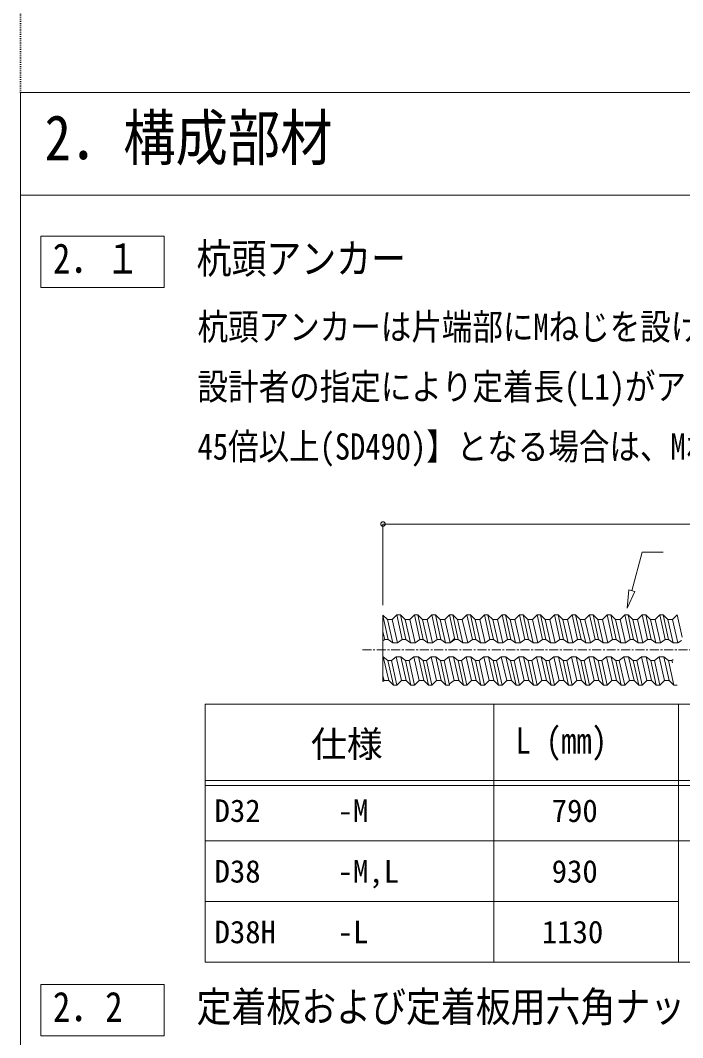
# Model space of a CAD drawing. Units: millimetres, scale not verified. Extents: x -29700 to 29700, y -21000 to 21000.
# Drawn here: x 900 to 7354, y -10259 to -346 of the extents above; entities that cross this region are included whole.
import ezdxf
from ezdxf.enums import TextEntityAlignment as Align

# ---------------------------------------------------------------- set-up
doc = ezdxf.new("R2010")
doc.units = ezdxf.units.MM
doc.header["$LTSCALE"] = 70
doc.linetypes.add('USER1', pattern=[0.26, 0.01, -0.25])
doc.linetypes.add('USER2', pattern=[2, 1.25, -0.25, 0.25, -0.25])
doc.layers.add('0-1_01_TITLE', color=7, linetype='Continuous')
doc.layers.add('0-4_02_TEXT', color=7, linetype='Continuous')
for name, color, linetype, lineweight in [('0-2_07_DOT', 4, 'USER1', 18), ('0-5_05_SUNPOU', 3, 'Continuous', 18), ('0-6_03_ZU', 2, 'Continuous', 18), ('0-7_06_HYOU', 7, 'Continuous', 5), ('0-8_00_WAKU', 9, 'Continuous', 18), ('0-9_08_CENTER', 1, 'USER2', 18), ('0-A_09_KAKOMI', 7, 'Continuous', 5)]:
    doc.layers.add(name, color=color, linetype=linetype, lineweight=lineweight)
doc.styles.add('ＭＳ ゴシック', font='')
doc.styles.get('ＭＳ ゴシック').set_extended_font_data('MS Gothic')

msp = doc.modelspace()

# ---------------------------------------------------------------- linework, layer by layer
at = {"layer": '0-2_07_DOT'}
msp.add_line((900, -1050), (900, 15550), dxfattribs=at)
at = {"layer": '0-5_05_SUNPOU'}
for p, q in [((4433.26, -6044.43), (4433.26, -5254.57)), ((4433.26, -5254.57), (10858.95, -5254.57))]:
    msp.add_line(p, q, dxfattribs=at)
msp.add_lwpolyline([(6858.89, -5903.89), (6959.7, -5529.29), (7162.68, -5529.29)], dxfattribs=at)
msp.add_lwpolyline([(6886.25, -5911.33), (6812.79, -6072.82), (6829.91, -5896.23)], close=True, dxfattribs=at)
msp.add_circle((4433.26, -5254.57), 21.88, dxfattribs=at)
at = {"layer": '0-6_03_ZU'}
for p, q in [((4433.26, -6140.89), (4477.8, -6185.43)), ((4433.26, -6140.89), (4433.26, -6787.85)), ((4433.26, -6144.43), (4484.72, -6378.98)), ((4568.88, -6139.89), (4523.34, -6185.43)), ((4603.04, -6139.89), (4568.88, -6139.89)), ((4568.88, -6139.89), (4621.34, -6378.98)), ((4603.04, -6139.89), (4648.58, -6185.43)), ((4603.04, -6139.89), (4655.5, -6378.98)), ((4739.66, -6139.89), (4694.12, -6185.43)), ((4773.81, -6139.89), (4739.66, -6139.89)), ((4739.66, -6139.89), (4792.12, -6378.98)), ((4773.81, -6139.89), (4819.35, -6185.43)), ((4773.81, -6139.89), (4826.27, -6378.98)), ((4910.43, -6139.89), (4864.89, -6185.43)), ((4944.59, -6139.89), (4910.43, -6139.89)), ((4910.43, -6139.89), (4962.89, -6378.98)), ((4944.59, -6139.89), (4990.13, -6185.43)), ((4944.59, -6139.89), (4997.05, -6378.98)), ((5081.21, -6139.89), (5035.67, -6185.43)), ((5081.11, -6139.89), (5133.57, -6378.97)), ((5115.18, -6139.89), (5160.72, -6185.43)), ((5115.18, -6139.89), (5167.73, -6378.97)), ((5251.89, -6139.89), (5304.35, -6378.97)), ((5286.04, -6139.89), (5331.49, -6185.43)), ((5286.04, -6139.89), (5338.5, -6378.97)), ((5422.66, -6139.89), (5475.12, -6378.97)), ((5456.82, -6139.89), (5502.36, -6185.43)), ((5456.82, -6139.89), (5509.28, -6378.97)), ((5593.44, -6139.89), (5645.9, -6378.97)), ((5627.59, -6139.89), (5673.13, -6185.43)), ((5627.59, -6139.89), (5680.05, -6378.97)), ((5764.21, -6139.89), (5816.67, -6378.97)), ((5798.37, -6139.89), (5843.91, -6185.43)), ((5798.37, -6139.89), (5850.83, -6378.97)), ((5934.99, -6139.89), (5987.45, -6378.97)), ((5969.14, -6139.89), (6014.68, -6185.43)), ((5969.14, -6139.89), (6021.6, -6378.97)), ((6105.76, -6139.89), (6158.22, -6378.97)), ((6139.92, -6139.89), (6185.46, -6185.43)), ((6139.92, -6139.89), (6192.38, -6378.97)), ((6276.54, -6139.89), (6329, -6378.97)), ((6310.69, -6139.89), (6356.23, -6185.43)), ((6310.69, -6139.89), (6363.15, -6378.97)), ((6447.31, -6139.89), (6499.77, -6378.97)), ((6481.47, -6139.89), (6527.01, -6185.43)), ((6481.47, -6139.89), (6533.93, -6378.97)), ((6618.09, -6139.89), (6670.55, -6378.97)), ((6652.24, -6139.89), (6697.78, -6185.43)), ((6652.24, -6139.89), (6704.7, -6378.97)), ((6788.86, -6139.89), (6841.32, -6378.97)), ((6823.02, -6139.89), (6868.56, -6185.43)), ((6823.02, -6139.89), (6875.48, -6378.97)), ((6959.64, -6139.89), (7012.1, -6378.97)), ((6993.79, -6139.89), (7039.33, -6185.43)), ((6993.79, -6139.89), (7046.25, -6378.97)), ((7130.41, -6139.89), (7182.87, -6378.97)), ((7164.57, -6139.89), (7210.02, -6185.43)), ((7164.57, -6139.89), (7217.03, -6378.97)), ((7301.19, -6139.89), (7255.65, -6185.43)), ((7301.19, -6139.89), (7348.63, -6356.1)), ((4477.71, -6185.43), (4523.34, -6185.43)), ((4477.8, -6185.43), (4530.26, -6413.13)), ((4523.34, -6185.43), (4575.8, -6413.13)), ((4648.48, -6185.43), (4694.12, -6185.43)), ((4648.58, -6185.43), (4701.04, -6413.13)), ((4694.12, -6185.43), (4746.58, -6413.13)), ((4819.35, -6185.43), (4871.81, -6413.13)), ((4819.35, -6185.43), (4864.89, -6185.43)), ((4864.89, -6185.43), (4917.35, -6413.13)), ((4989.94, -6185.43), (5042.49, -6413.13)), ((4989.94, -6185.43), (5035.57, -6185.43)), ((4990.13, -6185.43), (5042.59, -6413.13)), ((4990.13, -6185.43), (5035.67, -6185.43)), ((5035.57, -6185.43), (5088.03, -6413.13)), ((5035.67, -6185.43), (5088.13, -6413.13)), ((5160.72, -6185.43), (5206.35, -6185.43)), ((5160.72, -6185.43), (5213.27, -6413.13)), ((5206.35, -6185.43), (5258.81, -6413.13)), ((5331.49, -6185.43), (5384.04, -6413.13)), ((5331.49, -6185.43), (5377.12, -6185.43)), ((5377.12, -6185.43), (5429.58, -6413.13)), ((5502.36, -6185.43), (5554.82, -6413.13)), ((5502.36, -6185.43), (5547.9, -6185.43)), ((5547.9, -6185.43), (5600.36, -6413.13)), ((5673.04, -6185.43), (5718.67, -6185.43)), ((5673.13, -6185.43), (5725.59, -6413.13)), ((5718.67, -6185.43), (5771.13, -6413.13)), ((5843.82, -6185.43), (5889.45, -6185.43)), ((5843.91, -6185.43), (5896.37, -6413.13)), ((5889.45, -6185.43), (5941.91, -6413.13)), ((6014.68, -6185.43), (6067.14, -6413.13)), ((6014.68, -6185.43), (6060.22, -6185.43)), ((6060.22, -6185.43), (6112.68, -6413.13)), ((6185.46, -6185.43), (6237.92, -6413.13)), ((6185.46, -6185.43), (6231, -6185.43)), ((6231, -6185.43), (6283.46, -6413.13)), ((6356.23, -6185.43), (6408.69, -6413.13)), ((6356.23, -6185.43), (6401.77, -6185.43)), ((6401.77, -6185.43), (6454.23, -6413.13)), ((6527.01, -6185.43), (6579.47, -6413.13)), ((6527.01, -6185.43), (6572.55, -6185.43)), ((6572.55, -6185.43), (6625.01, -6413.13)), ((6697.78, -6185.43), (6750.24, -6413.13)), ((6697.78, -6185.43), (6743.32, -6185.43)), ((6743.32, -6185.43), (6795.78, -6413.13)), ((6868.56, -6185.43), (6921.02, -6413.13)), ((6868.56, -6185.43), (6914.1, -6185.43)), ((6914.1, -6185.43), (6966.56, -6413.13)), ((7039.33, -6185.43), (7091.79, -6413.13)), ((7039.33, -6185.43), (7084.87, -6185.43)), ((7084.87, -6185.43), (7137.33, -6413.13)), ((7210.02, -6185.43), (7262.57, -6413.13)), ((7210.02, -6185.43), (7255.65, -6185.43)), ((7255.65, -6185.43), (7308.11, -6413.13)), ((4433.26, -6300.08), (4450.57, -6378.98)), ((4433.26, -6391.96), (4450.57, -6378.98)), ((4450.57, -6378.98), (4484.72, -6378.98)), ((4530.26, -6413.13), (4484.72, -6378.98)), ((4530.26, -6413.13), (4575.8, -6413.13)), ((4575.8, -6413.13), (4621.34, -6378.98)), ((4621.34, -6378.98), (4655.5, -6378.98)), ((4701.04, -6413.13), (4655.5, -6378.98)), ((4701.04, -6413.13), (4746.58, -6413.13)), ((4746.58, -6413.13), (4792.12, -6378.98)), ((4792.12, -6378.98), (4826.27, -6378.98)), ((4871.81, -6413.13), (4826.27, -6378.98)), ((4871.81, -6413.13), (4917.35, -6413.13)), ((4917.35, -6413.13), (4962.89, -6378.98)), ((4962.89, -6378.98), (4997.05, -6378.98)), ((5042.59, -6413.13), (4997.05, -6378.98)), ((5042.49, -6413.13), (5088.03, -6413.13)), ((5042.59, -6413.13), (5088.13, -6413.13)), ((5088.03, -6413.13), (5133.57, -6378.97)), ((5133.67, -6367.59), (5088.13, -6413.13)), ((5133.57, -6378.97), (5167.73, -6378.97)), ((5213.27, -6413.13), (5167.73, -6378.97)), ((5213.27, -6413.13), (5258.81, -6413.13)), ((5258.81, -6413.13), (5304.35, -6378.97)), ((5304.35, -6378.97), (5338.5, -6378.97)), ((5384.04, -6413.13), (5338.5, -6378.97)), ((5384.04, -6413.13), (5429.58, -6413.13)), ((5429.58, -6413.13), (5475.12, -6378.97)), ((5475.12, -6378.97), (5509.28, -6378.97)), ((5554.82, -6413.13), (5509.28, -6378.97)), ((5554.82, -6413.13), (5600.36, -6413.13)), ((5600.36, -6413.13), (5645.9, -6378.97)), ((5645.9, -6378.97), (5680.05, -6378.97)), ((5725.59, -6413.13), (5680.05, -6378.97)), ((5725.59, -6413.13), (5771.13, -6413.13)), ((5771.13, -6413.13), (5816.67, -6378.97)), ((5816.67, -6378.97), (5850.83, -6378.97)), ((5896.37, -6413.13), (5850.83, -6378.97)), ((5896.37, -6413.13), (5941.91, -6413.13)), ((5941.91, -6413.13), (5987.45, -6378.97)), ((5987.45, -6378.97), (6021.6, -6378.97)), ((6067.14, -6413.13), (6021.6, -6378.97)), ((6067.14, -6413.13), (6112.68, -6413.13)), ((6112.68, -6413.13), (6158.22, -6378.97)), ((6158.22, -6378.97), (6192.38, -6378.97)), ((6237.92, -6413.13), (6192.38, -6378.97)), ((6237.92, -6413.13), (6283.46, -6413.13)), ((6283.46, -6413.13), (6329, -6378.97)), ((6329, -6378.97), (6363.15, -6378.97)), ((6408.69, -6413.13), (6363.15, -6378.97)), ((6408.69, -6413.13), (6454.23, -6413.13)), ((6454.23, -6413.13), (6499.77, -6378.97)), ((6499.77, -6378.97), (6533.93, -6378.97)), ((6579.47, -6413.13), (6533.93, -6378.97)), ((6579.47, -6413.13), (6625.01, -6413.13)), ((6625.01, -6413.13), (6670.55, -6378.97)), ((6670.55, -6378.97), (6704.7, -6378.97)), ((6750.24, -6413.13), (6704.7, -6378.97)), ((6750.24, -6413.13), (6795.78, -6413.13)), ((6795.78, -6413.13), (6841.32, -6378.97)), ((6841.32, -6378.97), (6875.48, -6378.97)), ((6921.02, -6413.13), (6875.48, -6378.97)), ((6921.02, -6413.13), (6966.56, -6413.13)), ((6966.56, -6413.13), (7012.1, -6378.97)), ((7012.1, -6378.97), (7046.25, -6378.97)), ((7091.79, -6413.13), (7046.25, -6378.97)), ((7091.79, -6413.13), (7137.33, -6413.13)), ((7137.33, -6413.13), (7182.87, -6378.97)), ((7182.87, -6378.97), (7217.03, -6378.97)), ((7262.57, -6413.13), (7217.03, -6378.97)), ((7262.57, -6413.13), (7308.11, -6413.13)), ((7308.11, -6413.13), (7342.02, -6387.69)), ((4433.26, -6549.75), (4436.63, -6549.75)), ((4436.63, -6549.75), (4489.19, -6777.46)), ((4436.63, -6549.75), (4482.17, -6583.91)), ((4482.17, -6583.91), (4534.73, -6822.99)), ((4482.17, -6583.91), (4516.33, -6583.91)), ((4561.87, -6549.75), (4516.33, -6583.91)), ((4516.33, -6583.91), (4568.88, -6822.99)), ((4561.87, -6549.75), (4614.42, -6777.46)), ((4561.87, -6549.75), (4607.41, -6549.75)), ((4607.41, -6549.75), (4659.96, -6777.46)), ((4607.41, -6549.75), (4652.95, -6583.91)), ((4652.95, -6583.91), (4705.5, -6822.99)), ((4652.95, -6583.91), (4687.1, -6583.91)), ((4732.64, -6549.75), (4687.1, -6583.91)), ((4687.1, -6583.91), (4739.66, -6822.99)), ((4732.64, -6549.75), (4785.2, -6777.46)), ((4732.64, -6549.75), (4778.18, -6549.75)), ((4778.18, -6549.75), (4830.74, -6777.46)), ((4778.18, -6549.75), (4823.72, -6583.91)), ((4823.72, -6583.91), (4876.28, -6822.99)), ((4823.72, -6583.91), (4857.88, -6583.91)), ((4903.42, -6549.75), (4857.88, -6583.91)), ((4857.88, -6583.91), (4910.43, -6822.99)), ((4903.42, -6549.75), (4955.97, -6777.46)), ((4903.42, -6549.75), (4948.96, -6549.75)), ((4948.96, -6549.75), (5001.51, -6777.46)), ((4948.96, -6549.75), (4994.5, -6583.91)), ((4994.5, -6583.91), (5028.65, -6583.91)), ((5074.19, -6549.75), (5028.65, -6583.91)), ((5028.65, -6583.91), (5081.21, -6822.99)), ((5074.1, -6549.75), (5126.65, -6777.45)), ((5074.1, -6549.75), (5119.64, -6549.75)), ((5119.64, -6549.75), (5165.18, -6583.9)), ((5119.64, -6549.75), (5172.19, -6777.45)), ((5165.18, -6583.9), (5217.73, -6822.99)), ((5165.18, -6583.9), (5199.33, -6583.9)), ((5244.87, -6549.75), (5199.33, -6583.9)), ((5199.33, -6583.9), (5251.79, -6822.99)), ((5244.87, -6549.75), (5297.43, -6777.45)), ((5244.87, -6549.75), (5290.41, -6549.75)), ((5290.41, -6549.75), (5335.95, -6583.9)), ((5290.41, -6549.75), (5342.97, -6777.45)), ((5335.95, -6583.9), (5388.51, -6822.99)), ((5335.95, -6583.9), (5370.11, -6583.9)), ((5415.65, -6549.75), (5370.11, -6583.9)), ((5370.11, -6583.9), (5422.57, -6822.99)), ((5415.65, -6549.75), (5468.2, -6777.45)), ((5415.65, -6549.75), (5461.19, -6549.75)), ((5461.19, -6549.75), (5506.73, -6583.9)), ((5461.19, -6549.75), (5513.74, -6777.45)), ((5506.73, -6583.9), (5559.28, -6822.99)), ((5506.73, -6583.9), (5540.88, -6583.9)), ((5586.42, -6549.75), (5540.88, -6583.9)), ((5540.88, -6583.9), (5593.44, -6822.99)), ((5586.42, -6549.75), (5638.98, -6777.45)), ((5586.42, -6549.75), (5631.96, -6549.75)), ((5631.96, -6549.75), (5677.5, -6583.9)), ((5631.96, -6549.75), (5684.52, -6777.45)), ((5677.5, -6583.9), (5730.06, -6822.99)), ((5677.5, -6583.9), (5711.66, -6583.9)), ((5757.2, -6549.75), (5711.66, -6583.9)), ((5711.66, -6583.9), (5764.21, -6822.99)), ((5757.2, -6549.75), (5809.75, -6777.45)), ((5757.2, -6549.75), (5802.74, -6549.75)), ((5802.74, -6549.75), (5848.28, -6583.9)), ((5802.74, -6549.75), (5855.29, -6777.45)), ((5848.28, -6583.9), (5900.83, -6822.99)), ((5848.28, -6583.9), (5882.43, -6583.9)), ((5927.97, -6549.75), (5882.43, -6583.9)), ((5882.43, -6583.9), (5934.99, -6822.99)), ((5927.97, -6549.75), (5980.53, -6777.45)), ((5927.97, -6549.75), (5973.51, -6549.75)), ((5973.51, -6549.75), (6019.05, -6583.9)), ((5973.51, -6549.75), (6026.07, -6777.45)), ((6019.05, -6583.9), (6071.61, -6822.99)), ((6019.05, -6583.9), (6053.21, -6583.9)), ((6098.75, -6549.75), (6053.21, -6583.9)), ((6053.21, -6583.9), (6105.76, -6822.99)), ((6098.75, -6549.75), (6151.3, -6777.45)), ((6098.75, -6549.75), (6144.29, -6549.75)), ((6144.29, -6549.75), (6189.83, -6583.9)), ((6144.29, -6549.75), (6196.84, -6777.45)), ((6189.83, -6583.9), (6242.38, -6822.99)), ((6189.83, -6583.9), (6223.98, -6583.9)), ((6269.52, -6549.75), (6223.98, -6583.9)), ((6223.98, -6583.9), (6276.54, -6822.99)), ((6269.52, -6549.75), (6322.08, -6777.45)), ((6269.52, -6549.75), (6315.06, -6549.75)), ((6315.06, -6549.75), (6360.6, -6583.9)), ((6315.06, -6549.75), (6367.62, -6777.45)), ((6360.6, -6583.9), (6413.16, -6822.99)), ((6360.6, -6583.9), (6394.76, -6583.9)), ((6440.3, -6549.75), (6394.76, -6583.9)), ((6394.76, -6583.9), (6447.31, -6822.99)), ((6440.3, -6549.75), (6492.85, -6777.45)), ((6440.3, -6549.75), (6485.84, -6549.75)), ((6485.84, -6549.75), (6531.38, -6583.9)), ((6485.84, -6549.75), (6538.39, -6777.45)), ((6531.38, -6583.9), (6583.93, -6822.99)), ((6531.38, -6583.9), (6565.53, -6583.9)), ((6611.07, -6549.75), (6565.53, -6583.9)), ((6565.53, -6583.9), (6618.09, -6822.99)), ((6611.07, -6549.75), (6663.63, -6777.45)), ((6611.07, -6549.75), (6656.61, -6549.75)), ((6656.61, -6549.75), (6702.15, -6583.9)), ((6656.61, -6549.75), (6709.17, -6777.45)), ((6702.15, -6583.9), (6754.71, -6822.99)), ((6702.15, -6583.9), (6736.31, -6583.9)), ((6781.85, -6549.75), (6736.31, -6583.9)), ((6736.31, -6583.9), (6788.86, -6822.99)), ((6781.85, -6549.75), (6834.4, -6777.45)), ((6781.85, -6549.75), (6827.39, -6549.75)), ((6827.39, -6549.75), (6872.93, -6583.9)), ((6827.39, -6549.75), (6879.94, -6777.45)), ((6872.93, -6583.9), (6925.48, -6822.99)), ((6872.93, -6583.9), (6907.08, -6583.9)), ((6952.62, -6549.75), (6907.08, -6583.9)), ((6907.08, -6583.9), (6959.64, -6822.99)), ((6952.62, -6549.75), (7005.18, -6777.45)), ((6952.62, -6549.75), (6998.16, -6549.75)), ((6998.16, -6549.75), (7043.7, -6583.9)), ((6998.16, -6549.75), (7050.72, -6777.45)), ((7043.7, -6583.9), (7096.26, -6822.99)), ((7043.7, -6583.9), (7077.86, -6583.9)), ((7123.4, -6549.75), (7077.86, -6583.9)), ((7077.86, -6583.9), (7130.41, -6822.99)), ((7123.4, -6549.75), (7175.95, -6777.45)), ((7123.4, -6549.75), (7168.94, -6549.75)), ((7168.94, -6549.75), (7214.48, -6583.9)), ((7168.94, -6549.75), (7221.49, -6777.45)), ((7214.48, -6583.9), (7267.03, -6822.99)), ((7214.48, -6583.9), (7248.63, -6583.9)), ((7260.37, -6575.1), (7248.63, -6583.9)), ((7248.63, -6583.9), (7253.71, -6607)), ((4433.26, -6732.44), (4443.65, -6777.46)), ((4433.26, -6787.85), (4443.65, -6777.46)), ((4443.65, -6777.46), (4489.19, -6777.46)), ((4568.88, -6822.99), (4614.42, -6777.46)), ((4614.42, -6777.46), (4659.96, -6777.46)), ((4739.66, -6822.99), (4785.2, -6777.46)), ((4785.2, -6777.46), (4830.74, -6777.46)), ((4910.43, -6822.99), (4955.97, -6777.46)), ((4955.97, -6777.46), (5001.51, -6777.46)), ((5081.21, -6822.99), (5047.05, -6822.99)), ((5126.65, -6777.45), (5081.11, -6811.61)), ((5172.19, -6777.45), (5126.65, -6777.45)), ((5251.79, -6822.99), (5297.43, -6777.45)), ((5297.43, -6777.45), (5342.97, -6777.45)), ((5422.57, -6822.99), (5468.2, -6777.45)), ((5468.2, -6777.45), (5513.74, -6777.45)), ((5593.44, -6822.99), (5638.98, -6777.45)), ((5638.98, -6777.45), (5684.52, -6777.45)), ((5764.21, -6822.99), (5809.75, -6777.45)), ((5809.75, -6777.45), (5855.29, -6777.45)), ((5934.99, -6822.99), (5980.53, -6777.45)), ((5980.53, -6777.45), (6026.07, -6777.45)), ((6105.76, -6822.99), (6151.3, -6777.45)), ((6151.3, -6777.45), (6196.84, -6777.45)), ((6276.54, -6822.99), (6322.08, -6777.45)), ((6322.08, -6777.45), (6367.62, -6777.45)), ((6447.31, -6822.99), (6492.85, -6777.45)), ((6492.85, -6777.45), (6538.39, -6777.45)), ((6618.09, -6822.99), (6663.63, -6777.45)), ((6663.63, -6777.45), (6709.17, -6777.45)), ((6788.86, -6822.99), (6834.4, -6777.45)), ((6834.4, -6777.45), (6879.94, -6777.45)), ((6959.64, -6822.99), (7005.18, -6777.45)), ((7005.18, -6777.45), (7050.72, -6777.45)), ((7130.41, -6822.99), (7175.95, -6777.45)), ((7175.95, -6777.45), (7221.49, -6777.45))]:
    msp.add_line(p, q, dxfattribs=at)
for points in [[(5115.18, -6139.89), (5081.11, -6139.89), (5035.57, -6185.43)], [(5286.04, -6139.89), (5251.89, -6139.89), (5206.35, -6185.43)], [(5456.82, -6139.89), (5422.66, -6139.89), (5377.12, -6185.43)], [(5627.59, -6139.89), (5593.44, -6139.89), (5547.9, -6185.43)], [(5798.37, -6139.89), (5764.21, -6139.89), (5718.67, -6185.43)], [(5969.14, -6139.89), (5934.99, -6139.89), (5889.45, -6185.43)], [(6139.92, -6139.89), (6105.76, -6139.89), (6060.22, -6185.43)], [(6310.69, -6139.89), (6276.54, -6139.89), (6231, -6185.43)], [(6481.47, -6139.89), (6447.31, -6139.89), (6401.77, -6185.43)], [(6652.24, -6139.89), (6618.09, -6139.89), (6572.55, -6185.43)], [(6823.02, -6139.89), (6788.86, -6139.89), (6743.32, -6185.43)], [(6993.79, -6139.89), (6959.64, -6139.89), (6914.1, -6185.43)], [(7164.57, -6139.89), (7130.41, -6139.89), (7084.87, -6185.43)], [(4994.5, -6583.91), (5047.05, -6822.99), (5001.51, -6777.46)], [(4568.88, -6822.99), (4534.73, -6822.99), (4489.19, -6777.46)], [(4739.66, -6822.99), (4705.5, -6822.99), (4659.96, -6777.46)], [(4910.43, -6822.99), (4876.28, -6822.99), (4830.74, -6777.46)], [(5251.79, -6822.99), (5217.73, -6822.99), (5172.19, -6777.45)], [(5422.57, -6822.99), (5388.51, -6822.99), (5342.97, -6777.45)], [(5593.44, -6822.99), (5559.28, -6822.99), (5513.74, -6777.45)], [(5764.21, -6822.99), (5730.06, -6822.99), (5684.52, -6777.45)], [(5934.99, -6822.99), (5900.83, -6822.99), (5855.29, -6777.45)], [(6105.76, -6822.99), (6071.61, -6822.99), (6026.07, -6777.45)], [(6276.54, -6822.99), (6242.38, -6822.99), (6196.84, -6777.45)], [(6447.31, -6822.99), (6413.16, -6822.99), (6367.62, -6777.45)], [(6618.09, -6822.99), (6583.93, -6822.99), (6538.39, -6777.45)], [(6788.86, -6822.99), (6754.71, -6822.99), (6709.17, -6777.45)], [(6959.64, -6822.99), (6925.48, -6822.99), (6879.94, -6777.45)], [(7130.41, -6822.99), (7096.26, -6822.99), (7050.72, -6777.45)], [(7301.19, -6822.99), (7267.03, -6822.99), (7221.49, -6777.45)]]:
    msp.add_lwpolyline(points, dxfattribs=at)
at = {"layer": '0-7_06_HYOU'}
for p, q in [((2700, -9524.41), (2700, -7010.99)), ((2700, -7010.99), (12912.48, -7010.99)), ((5512.48, -9524.41), (5512.48, -7010.99)), ((7312.48, -9524.41), (7312.48, -7010.99)), ((2700, -7751.84), (12912.48, -7751.84)), ((2700, -7801.84), (12912.48, -7801.84)), ((2700, -8342.7), (10912.48, -8342.7)), ((2700, -8933.55), (7312.48, -8933.55)), ((2700, -9524.41), (12912.48, -9524.41))]:
    msp.add_line(p, q, dxfattribs=at)
at = {"layer": '0-8_00_WAKU'}
msp.add_line((900, -2050), (27900, -2050), dxfattribs=at)
msp.add_lwpolyline([(900, -16700), (900, -1050), (27900, -1050)], dxfattribs=at)
at = {"layer": '0-9_08_CENTER'}
msp.add_line((4233.26, -6481.44), (11058.95, -6481.44), dxfattribs=at)
at = {"layer": '0-A_09_KAKOMI'}
for p, q in [((2300, -2450), (1100, -2450)), ((1100, -2950), (1100, -2450)), ((2300, -2950), (2300, -2450)), ((2300, -2950), (1100, -2950)), ((2300, -9741.98), (1100, -9741.98)), ((1100, -10241.98), (1100, -9741.98)), ((2300, -10241.98), (2300, -9741.98)), ((2300, -10241.98), (1100, -10241.98))]:
    msp.add_line(p, q, dxfattribs=at)

# ---------------------------------------------------------------- texts
at = {"layer": '0-1_01_TITLE', "style": 'ＭＳ ゴシック', "width": 0.85}
msp.add_text('2．構成部材', height=439.9, dxfattribs=at).set_placement((1137.41, -1841.88), align=Align.BOTTOM_LEFT)
at = {"layer": '0-4_02_TEXT', "style": 'ＭＳ ゴシック', "width": 0.85}
for s, height, p in [('杭頭アンカー', 293.3, (2617.29, -2901.33)), ('2．１', 293.3, (1217.29, -2901.33)), ('杭頭アンカーは片端部にMねじを設けた異形棒鋼を用いる。', 256.6, (2627.05, -3537.34)), ('設計者の指定により定着長(L1)がアンカー呼び径の【35倍以上(SD390),', 256.6, (2627.05, -4120.67)), ('45倍以上(SD490)】となる場合は、Mねじ部を設けない仕様も可とする。', 256.6, (2627.05, -4704.01)), ('L (mm)', 256.6, (5725.19, -7569.72)), ('定着板および定着板用六角ナット', 293.3, (2617.29, -10193.31)), ('2．2', 293.3, (1217.29, -10193.31))]:
    msp.add_text(s, height=height, dxfattribs=at).set_placement(p, align=Align.BOTTOM_LEFT)
at = {"layer": '0-4_02_TEXT', "style": 'ＭＳ ゴシック'}
for s, height, p in [('仕様', 256.6, (3731.1, -7603.59)), ('D32', 219.9, (2792.52, -8223.56)), ('-M', 219.9, (3992.52, -8223.56)), ('790', 219.9, (6077.64, -8223.56)), ('D38', 219.9, (2792.52, -8814.42)), ('-M,L', 219.9, (3992.52, -8814.42)), ('930', 219.9, (6077.64, -8814.42)), ('D38H', 219.9, (2792.52, -9405.27)), ('-L', 219.9, (3992.52, -9405.27)), ('1130', 219.9, (5981.7, -9405.27))]:
    msp.add_text(s, height=height, dxfattribs=at).set_placement(p, align=Align.BOTTOM_LEFT)

doc.saveas('drawing.dxf')
